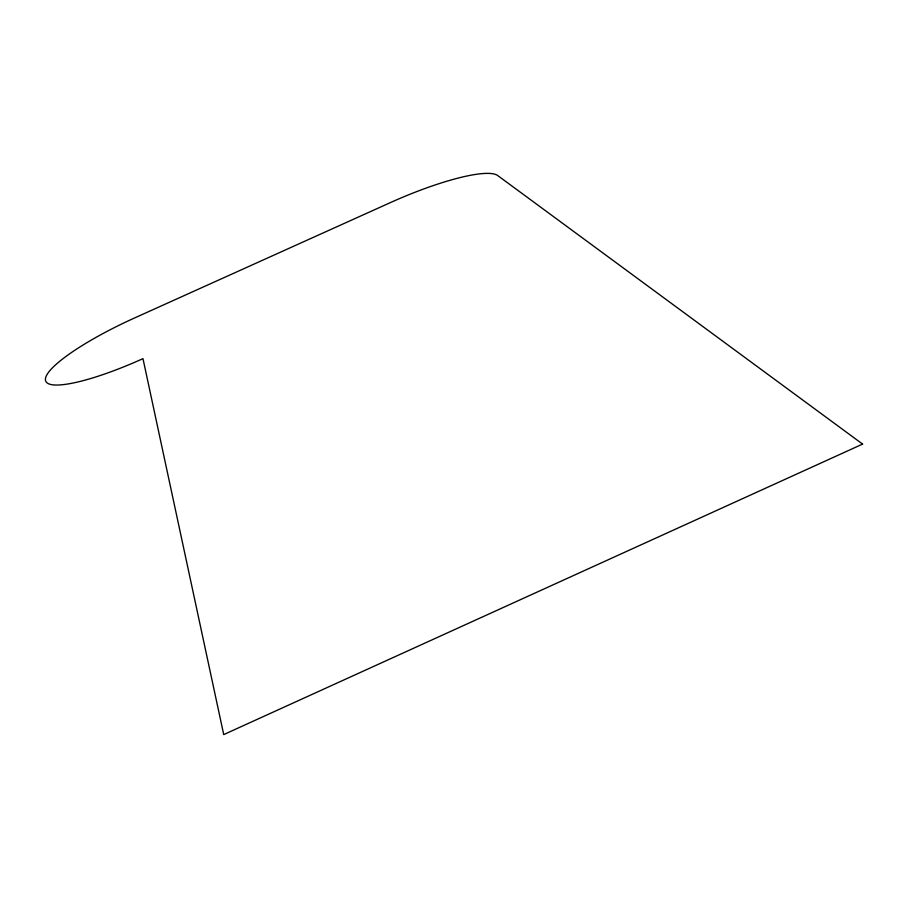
<?xml version="1.0" encoding="UTF-8"?>
<svg xmlns="http://www.w3.org/2000/svg" width="908" height="908" viewBox="0 0 908 908"><rect width="100%" height="100%" fill="white"/><g stroke="black" fill="none" stroke-linecap="round" stroke-linejoin="round"><path stroke-width="1.36" d="M862.6 444.091L223.72 734.583L142.976 358.637A102.173 20.237 -24.8 0 1 45.502 380.373A102.173 20.237 -24.8 0 1 134.27 318.106L390.769 202.439A101.9 20.158 -23.4 0 1 497.663 175.516L862.6 444.091"/></g></svg>
